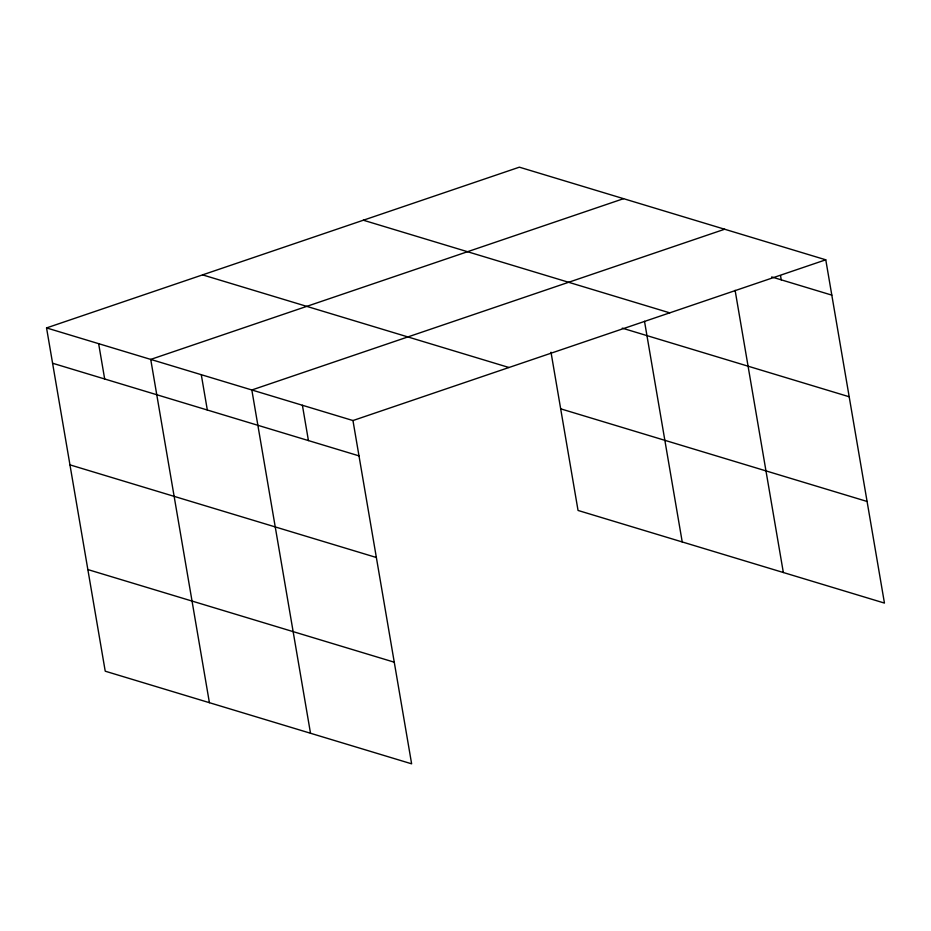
<?xml version="1.0" encoding="UTF-8"?>
<svg xmlns="http://www.w3.org/2000/svg" width="931" height="931" viewBox="0 0 931 931"><rect width="100%" height="100%" fill="white"/><g stroke="black" fill="none" stroke-linecap="round" stroke-linejoin="round"><path stroke-width="1.4" d="M46.55 327.921L352.954 420.544L411.63 763.827L105.226 671.193L46.55 327.921L519.37 167.173L825.774 259.807L884.45 603.079L578.046 510.456L551.001 352.232M623.549 198.675L150.729 359.413L209.405 702.684M724.655 229.235L251.836 389.984L310.512 733.256M352.954 420.544L825.774 259.807M771.694 276.949L831.814 295.127M363.346 220.216L669.738 312.851M622.28 328.154L849.177 396.757M202.586 274.878L508.978 367.501M560.683 408.825L867.075 501.46M52.59 363.241L358.994 455.864M69.953 464.86L376.357 557.494M87.851 569.563L394.255 662.197M780.527 275.611L781.26 279.847M735.106 290.321L783.343 572.518M644.508 321.3L682.225 541.947M302.4 405.264L308.429 440.584M201.282 374.693L207.322 410.012M98.639 343.667L104.679 378.987"/></g></svg>
